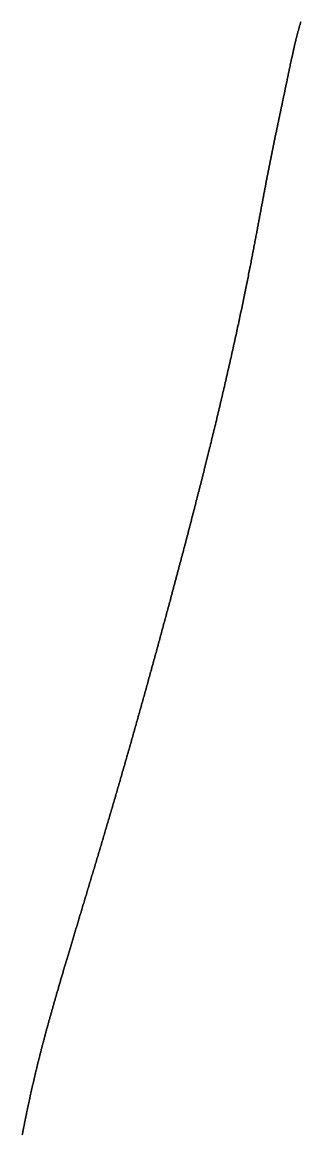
# Model space of a CAD drawing. Header units: inches. Extents: x 130170 to 284068, y 377793 to 804530.
# Drawn here: x 259817.6 to 259830.7, y 743139.5 to 743192.1 of the extents above; entities that cross this region are included whole.
import ezdxf

# ---------------------------------------------------------------- set-up
doc = ezdxf.new("R2010")
doc.units = ezdxf.units.IN
doc.header["$MEASUREMENT"] = 0
doc.layers.add('muni_il', color=7, linetype='Continuous')

msp = doc.modelspace()

# ---------------------------------------------------------------- linework, layer by layer
at = {"layer": 'muni_il'}
for points in [[(259817.567, 743139.534), (259817.574, 743139.57), (259817.581, 743139.607), (259817.588, 743139.643), (259817.595, 743139.68), (259817.602, 743139.716), (259817.61, 743139.753), (259817.617, 743139.789), (259817.624, 743139.825), (259817.631, 743139.862), (259817.638, 743139.898), (259817.645, 743139.934), (259817.653, 743139.97), (259817.66, 743140.006), (259817.667, 743140.042), (259817.674, 743140.078), (259817.681, 743140.114), (259817.689, 743140.15), (259817.696, 743140.186), (259817.703, 743140.222), (259817.71, 743140.258), (259817.718, 743140.294), (259817.725, 743140.329), (259817.732, 743140.365), (259817.74, 743140.401), (259817.747, 743140.436), (259817.754, 743140.472), (259817.762, 743140.508), (259817.769, 743140.543), (259817.776, 743140.579), (259817.784, 743140.614), (259817.791, 743140.649), (259817.798, 743140.685), (259817.806, 743140.72), (259817.813, 743140.756), (259817.821, 743140.791), (259817.828, 743140.826), (259817.836, 743140.862), (259817.843, 743140.897), (259817.851, 743140.932), (259817.858, 743140.967), (259817.866, 743141.003), (259817.873, 743141.038), (259817.881, 743141.073), (259817.888, 743141.108), (259817.896, 743141.143), (259817.903, 743141.179), (259817.911, 743141.214), (259817.919, 743141.249), (259817.926, 743141.284), (259817.934, 743141.319), (259817.942, 743141.354), (259817.949, 743141.389), (259817.957, 743141.424), (259817.965, 743141.459), (259817.973, 743141.494), (259817.98, 743141.53), (259817.988, 743141.565), (259817.996, 743141.6), (259818.004, 743141.635), (259818.012, 743141.67), (259818.02, 743141.705), (259818.028, 743141.74), (259818.036, 743141.775), (259818.044, 743141.81), (259818.052, 743141.845), (259818.06, 743141.88), (259818.068, 743141.915), (259818.076, 743141.951), (259818.084, 743141.986), (259818.092, 743142.021), (259818.1, 743142.056), (259818.108, 743142.091), (259818.116, 743142.126), (259818.124, 743142.162), (259818.133, 743142.197), (259818.141, 743142.232), (259818.149, 743142.267), (259818.158, 743142.303), (259818.166, 743142.338), (259818.174, 743142.373), (259818.183, 743142.409), (259818.191, 743142.444), (259818.2, 743142.48), (259818.208, 743142.515), (259818.217, 743142.55), (259818.225, 743142.586), (259818.234, 743142.622), (259818.242, 743142.657), (259818.251, 743142.693), (259818.26, 743142.729), (259818.268, 743142.764), (259818.277, 743142.8), (259818.286, 743142.836), (259818.295, 743142.872), (259818.304, 743142.908), (259818.312, 743142.944), (259818.321, 743142.98), (259818.33, 743143.016), (259818.339, 743143.052), (259818.348, 743143.088), (259818.357, 743143.124), (259818.366, 743143.161), (259818.376, 743143.197), (259818.385, 743143.233), (259818.394, 743143.27), (259818.403, 743143.306), (259818.413, 743143.343), (259818.422, 743143.38), (259818.431, 743143.416), (259818.441, 743143.453), (259818.45, 743143.49), (259818.46, 743143.527), (259818.469, 743143.564), (259818.479, 743143.601), (259818.488, 743143.638), (259818.498, 743143.675), (259818.508, 743143.713), (259818.517, 743143.75), (259818.527, 743143.788), (259818.537, 743143.825), (259818.547, 743143.863), (259818.557, 743143.901), (259818.567, 743143.939), (259818.577, 743143.976), (259818.587, 743144.014), (259818.597, 743144.053), (259818.607, 743144.091), (259818.617, 743144.129), (259818.628, 743144.167), (259818.638, 743144.206), (259818.648, 743144.244), (259818.659, 743144.283), (259818.669, 743144.322), (259818.679, 743144.361), (259818.69, 743144.4), (259818.701, 743144.439), (259818.711, 743144.478), (259818.722, 743144.517), (259818.733, 743144.557), (259818.743, 743144.596), (259818.754, 743144.636), (259818.765, 743144.676), (259818.776, 743144.716), (259818.787, 743144.756), (259818.798, 743144.796), (259818.809, 743144.836), (259818.82, 743144.876), (259818.832, 743144.917), (259818.843, 743144.957), (259818.854, 743144.998), (259818.866, 743145.039), (259818.877, 743145.08), (259818.889, 743145.121), (259818.9, 743145.162), (259818.912, 743145.204), (259818.923, 743145.245), (259818.935, 743145.287), (259818.947, 743145.329), (259818.959, 743145.371), (259818.97, 743145.413), (259818.982, 743145.455), (259818.994, 743145.497), (259819.006, 743145.54), (259819.019, 743145.583), (259819.031, 743145.625), (259819.043, 743145.668), (259819.055, 743145.711), (259819.068, 743145.755), (259819.08, 743145.798), (259819.093, 743145.842), (259819.105, 743145.885), (259819.118, 743145.929), (259819.13, 743145.973), (259819.143, 743146.017), (259819.156, 743146.062), (259819.169, 743146.106), (259819.181, 743146.151), (259819.195, 743146.196), (259819.207, 743146.241), (259819.221, 743146.286), (259819.234, 743146.331), (259819.247, 743146.377), (259819.26, 743146.422), (259819.274, 743146.468), (259819.287, 743146.514), (259819.301, 743146.56), (259819.314, 743146.606), (259819.328, 743146.653), (259819.341, 743146.7), (259819.355, 743146.746), (259819.369, 743146.793), (259819.383, 743146.841), (259819.397, 743146.888), (259819.411, 743146.936), (259819.425, 743146.983), (259819.439, 743147.031), (259819.453, 743147.079), (259819.467, 743147.128), (259819.481, 743147.176), (259819.496, 743147.225), (259819.51, 743147.273), (259819.525, 743147.322), (259819.539, 743147.371), (259819.554, 743147.421), (259819.569, 743147.47), (259819.583, 743147.52), (259819.598, 743147.57), (259819.613, 743147.62), (259819.628, 743147.671), (259819.643, 743147.721), (259819.658, 743147.772), (259819.673, 743147.823), (259819.689, 743147.874), (259819.704, 743147.925), (259819.719, 743147.976), (259819.735, 743148.028), (259819.75, 743148.08), (259819.766, 743148.132), (259819.781, 743148.184), (259819.797, 743148.236), (259819.813, 743148.289), (259819.829, 743148.341), (259819.844, 743148.395), (259819.86, 743148.448), (259819.876, 743148.501), (259819.892, 743148.555), (259819.908, 743148.608), (259819.925, 743148.662), (259819.941, 743148.716), (259819.957, 743148.771), (259819.974, 743148.825), (259819.99, 743148.88), (259820.007, 743148.935), (259820.023, 743148.99), (259820.04, 743149.045), (259820.056, 743149.1), (259820.073, 743149.156), (259820.09, 743149.212), (259820.107, 743149.268), (259820.124, 743149.324), (259820.141, 743149.381), (259820.158, 743149.437), (259820.175, 743149.494), (259820.192, 743149.551), (259820.209, 743149.608), (259820.226, 743149.666), (259820.244, 743149.723), (259820.261, 743149.781), (259820.279, 743149.839), (259820.296, 743149.897), (259820.314, 743149.955), (259820.331, 743150.014), (259820.349, 743150.072), (259820.367, 743150.131), (259820.385, 743150.19), (259820.402, 743150.249), (259820.42, 743150.309), (259820.438, 743150.368), (259820.456, 743150.428), (259820.474, 743150.488), (259820.493, 743150.548), (259820.511, 743150.608), (259820.529, 743150.669), (259820.547, 743150.729), (259820.566, 743150.79), (259820.584, 743150.851), (259820.602, 743150.912), (259820.621, 743150.974), (259820.639, 743151.035), (259820.658, 743151.097), (259820.676, 743151.159), (259820.695, 743151.221), (259820.714, 743151.283), (259820.732, 743151.345), (259820.751, 743151.408), (259820.77, 743151.47), (259820.789, 743151.533), (259820.808, 743151.596), (259820.827, 743151.659), (259820.846, 743151.722), (259820.865, 743151.786), (259820.884, 743151.849), (259820.903, 743151.913), (259820.922, 743151.977), (259820.941, 743152.041), (259820.961, 743152.105), (259820.98, 743152.169), (259820.999, 743152.234), (259821.019, 743152.298), (259821.038, 743152.363), (259821.057, 743152.428), (259821.077, 743152.493), (259821.096, 743152.558), (259821.116, 743152.623), (259821.135, 743152.689), (259821.155, 743152.754), (259821.174, 743152.82), (259821.194, 743152.886), (259821.214, 743152.951), (259821.233, 743153.017), (259821.253, 743153.084), (259821.273, 743153.15), (259821.292, 743153.216), (259821.312, 743153.283), (259821.332, 743153.349), (259821.352, 743153.416), (259821.372, 743153.483), (259821.392, 743153.549), (259821.412, 743153.616), (259821.431, 743153.684), (259821.451, 743153.751), (259821.471, 743153.818), (259821.491, 743153.885), (259821.511, 743153.953), (259821.531, 743154.02), (259821.551, 743154.088), (259821.571, 743154.156), (259821.591, 743154.224), (259821.611, 743154.292), (259821.631, 743154.36), (259821.651, 743154.428), (259821.671, 743154.496), (259821.692, 743154.564), (259821.712, 743154.632), (259821.732, 743154.701), (259821.752, 743154.769), (259821.772, 743154.838), (259821.792, 743154.906), (259821.812, 743154.975), (259821.833, 743155.044), (259821.853, 743155.112), (259821.873, 743155.181), (259821.893, 743155.25), (259821.913, 743155.319), (259821.933, 743155.388), (259821.954, 743155.457), (259821.974, 743155.526), (259821.994, 743155.595), (259822.014, 743155.664), (259822.034, 743155.733), (259822.054, 743155.803), (259822.075, 743155.872), (259822.095, 743155.941), (259822.115, 743156.011), (259822.135, 743156.08), (259822.155, 743156.15), (259822.175, 743156.219), (259822.195, 743156.288), (259822.216, 743156.358), (259822.236, 743156.428), (259822.256, 743156.497), (259822.276, 743156.567), (259822.296, 743156.636), (259822.316, 743156.706), (259822.336, 743156.776), (259822.356, 743156.845), (259822.376, 743156.915), (259822.397, 743156.985), (259822.417, 743157.055), (259822.437, 743157.124), (259822.457, 743157.194), (259822.477, 743157.264), (259822.497, 743157.334), (259822.517, 743157.403), (259822.537, 743157.473), (259822.557, 743157.543), (259822.577, 743157.613), (259822.597, 743157.683), (259822.617, 743157.753), (259822.636, 743157.822), (259822.656, 743157.892), (259822.676, 743157.962), (259822.696, 743158.032), (259822.716, 743158.102), (259822.736, 743158.172), (259822.756, 743158.242), (259822.776, 743158.312), (259822.796, 743158.382), (259822.815, 743158.451), (259822.835, 743158.521), (259822.855, 743158.591), (259822.875, 743158.661), (259822.895, 743158.731), (259822.914, 743158.801), (259822.934, 743158.871), (259822.954, 743158.941), (259822.974, 743159.011), (259822.993, 743159.081), (259823.013, 743159.151), (259823.032, 743159.221), (259823.052, 743159.291), (259823.072, 743159.361), (259823.092, 743159.431), (259823.111, 743159.501), (259823.131, 743159.57), (259823.15, 743159.64), (259823.17, 743159.711), (259823.19, 743159.781), (259823.209, 743159.851), (259823.229, 743159.921), (259823.248, 743159.991), (259823.268, 743160.061), (259823.287, 743160.131), (259823.307, 743160.201), (259823.327, 743160.271), (259823.346, 743160.341), (259823.366, 743160.412), (259823.385, 743160.482), (259823.405, 743160.552), (259823.424, 743160.623), (259823.444, 743160.693), (259823.463, 743160.763), (259823.483, 743160.834), (259823.502, 743160.904), (259823.522, 743160.975), (259823.541, 743161.045), (259823.561, 743161.116), (259823.58, 743161.186), (259823.6, 743161.257), (259823.62, 743161.328), (259823.639, 743161.398), (259823.658, 743161.469), (259823.678, 743161.54), (259823.698, 743161.611), (259823.717, 743161.682), (259823.737, 743161.753), (259823.756, 743161.824), (259823.776, 743161.896), (259823.795, 743161.967), (259823.815, 743162.038), (259823.835, 743162.11), (259823.854, 743162.181), (259823.874, 743162.253), (259823.894, 743162.325), (259823.913, 743162.396), (259823.933, 743162.468), (259823.952, 743162.54), (259823.972, 743162.612), (259823.992, 743162.685), (259824.012, 743162.757), (259824.031, 743162.829), (259824.051, 743162.902), (259824.071, 743162.974), (259824.091, 743163.047), (259824.111, 743163.12), (259824.131, 743163.193), (259824.15, 743163.266), (259824.17, 743163.339), (259824.19, 743163.413), (259824.21, 743163.486), (259824.23, 743163.56), (259824.25, 743163.634), (259824.27, 743163.708), (259824.29, 743163.782), (259824.31, 743163.856), (259824.331, 743163.931), (259824.351, 743164.005), (259824.371, 743164.08), (259824.391, 743164.155), (259824.412, 743164.23), (259824.432, 743164.305), (259824.452, 743164.381), (259824.473, 743164.456), (259824.493, 743164.532), (259824.514, 743164.608), (259824.534, 743164.684), (259824.555, 743164.761), (259824.575, 743164.837), (259824.596, 743164.914), (259824.616, 743164.991), (259824.637, 743165.068), (259824.658, 743165.146), (259824.679, 743165.223), (259824.7, 743165.301), (259824.721, 743165.379), (259824.742, 743165.457), (259824.762, 743165.535), (259824.784, 743165.614), (259824.805, 743165.693), (259824.826, 743165.772), (259824.847, 743165.851), (259824.868, 743165.931), (259824.889, 743166.011), (259824.911, 743166.091), (259824.932, 743166.171), (259824.953, 743166.251), (259824.975, 743166.332), (259824.996, 743166.413), (259825.018, 743166.494), (259825.039, 743166.576), (259825.061, 743166.657), (259825.083, 743166.739), (259825.104, 743166.821), (259825.126, 743166.904), (259825.148, 743166.986), (259825.17, 743167.069), (259825.192, 743167.152), (259825.214, 743167.236), (259825.236, 743167.319), (259825.258, 743167.403), (259825.28, 743167.487), (259825.302, 743167.571), (259825.324, 743167.656), (259825.347, 743167.741), (259825.369, 743167.826), (259825.391, 743167.911), (259825.413, 743167.997), (259825.436, 743168.083), (259825.458, 743168.169), (259825.481, 743168.255), (259825.503, 743168.342), (259825.526, 743168.429), (259825.548, 743168.516), (259825.571, 743168.603), (259825.594, 743168.69), (259825.617, 743168.778), (259825.639, 743168.866), (259825.662, 743168.954), (259825.685, 743169.043), (259825.708, 743169.132), (259825.731, 743169.22), (259825.754, 743169.31), (259825.777, 743169.399), (259825.8, 743169.488), (259825.823, 743169.578), (259825.846, 743169.668), (259825.869, 743169.758), (259825.892, 743169.849), (259825.915, 743169.939), (259825.938, 743170.03), (259825.961, 743170.121), (259825.984, 743170.212), (259826.008, 743170.304), (259826.031, 743170.395), (259826.054, 743170.487), (259826.077, 743170.579), (259826.101, 743170.671), (259826.124, 743170.763), (259826.147, 743170.856), (259826.17, 743170.948), (259826.193, 743171.041), (259826.217, 743171.134), (259826.24, 743171.227), (259826.263, 743171.32), (259826.287, 743171.413), (259826.31, 743171.506), (259826.333, 743171.6), (259826.356, 743171.693), (259826.379, 743171.787), (259826.403, 743171.881), (259826.426, 743171.975), (259826.449, 743172.069), (259826.472, 743172.163), (259826.495, 743172.257), (259826.518, 743172.351), (259826.541, 743172.445), (259826.565, 743172.539), (259826.588, 743172.634), (259826.611, 743172.728), (259826.633, 743172.823), (259826.656, 743172.917), (259826.679, 743173.012), (259826.702, 743173.106), (259826.725, 743173.2), (259826.748, 743173.295), (259826.77, 743173.389), (259826.793, 743173.484), (259826.816, 743173.578), (259826.838, 743173.673), (259826.861, 743173.767), (259826.883, 743173.861), (259826.906, 743173.956), (259826.928, 743174.05), (259826.95, 743174.144), (259826.973, 743174.238), (259826.995, 743174.332), (259827.017, 743174.426), (259827.039, 743174.519), (259827.061, 743174.613), (259827.083, 743174.707), (259827.104, 743174.8), (259827.126, 743174.893), (259827.148, 743174.986), (259827.169, 743175.079), (259827.191, 743175.172), (259827.212, 743175.265), (259827.233, 743175.357), (259827.255, 743175.45), (259827.276, 743175.542), (259827.297, 743175.634), (259827.318, 743175.725), (259827.338, 743175.817), (259827.359, 743175.908), (259827.38, 743175.999), (259827.4, 743176.09), (259827.421, 743176.181), (259827.441, 743176.271), (259827.461, 743176.361), (259827.481, 743176.451), (259827.501, 743176.541), (259827.521, 743176.63), (259827.541, 743176.719), (259827.561, 743176.808), (259827.58, 743176.896), (259827.6, 743176.984), (259827.619, 743177.072), (259827.638, 743177.16), (259827.657, 743177.247), (259827.676, 743177.334), (259827.695, 743177.42), (259827.714, 743177.507), (259827.733, 743177.592), (259827.751, 743177.678), (259827.769, 743177.763), (259827.788, 743177.848), (259827.806, 743177.932), (259827.824, 743178.016), (259827.842, 743178.1), (259827.859, 743178.184), (259827.877, 743178.266), (259827.894, 743178.349), (259827.912, 743178.431), (259827.929, 743178.513), (259827.946, 743178.594), (259827.963, 743178.675), (259827.98, 743178.756), (259827.997, 743178.836), (259828.013, 743178.916), (259828.03, 743178.995), (259828.046, 743179.074), (259828.062, 743179.152), (259828.078, 743179.23), (259828.094, 743179.308), (259828.11, 743179.385), (259828.125, 743179.462), (259828.141, 743179.538), (259828.156, 743179.614), (259828.172, 743179.689), (259828.187, 743179.764), (259828.202, 743179.839), (259828.217, 743179.913), (259828.231, 743179.986), (259828.246, 743180.059), (259828.261, 743180.132), (259828.275, 743180.205), (259828.289, 743180.276), (259828.303, 743180.348), (259828.317, 743180.419), (259828.331, 743180.489), (259828.345, 743180.559), (259828.359, 743180.629), (259828.372, 743180.698), (259828.386, 743180.767), (259828.399, 743180.835), (259828.412, 743180.903), (259828.425, 743180.97), (259828.438, 743181.037), (259828.451, 743181.104), (259828.464, 743181.17), (259828.477, 743181.235), (259828.489, 743181.3), (259828.502, 743181.365), (259828.514, 743181.43), (259828.526, 743181.493), (259828.538, 743181.557), (259828.55, 743181.62), (259828.562, 743181.683), (259828.574, 743181.745), (259828.586, 743181.807), (259828.597, 743181.868), (259828.609, 743181.929), (259828.62, 743181.99), (259828.632, 743182.05), (259828.643, 743182.11), (259828.654, 743182.17), (259828.665, 743182.229), (259828.676, 743182.288), (259828.687, 743182.346), (259828.698, 743182.404), (259828.709, 743182.462), (259828.72, 743182.519), (259828.731, 743182.576), (259828.741, 743182.633), (259828.752, 743182.689), (259828.762, 743182.745), (259828.772, 743182.801), (259828.783, 743182.856), (259828.793, 743182.911), (259828.803, 743182.966), (259828.813, 743183.02), (259828.823, 743183.075), (259828.834, 743183.128), (259828.844, 743183.182), (259828.854, 743183.235), (259828.863, 743183.288), (259828.873, 743183.341), (259828.883, 743183.394), (259828.893, 743183.446), (259828.903, 743183.498), (259828.912, 743183.55), (259828.922, 743183.601), (259828.932, 743183.653), (259828.941, 743183.704), (259828.951, 743183.755), (259828.96, 743183.805), (259828.97, 743183.856), (259828.979, 743183.906), (259828.989, 743183.956), (259828.998, 743184.006), (259829.008, 743184.056), (259829.017, 743184.106), (259829.026, 743184.155), (259829.036, 743184.205), (259829.045, 743184.254), (259829.054, 743184.303), (259829.064, 743184.352), (259829.073, 743184.401), (259829.082, 743184.449), (259829.092, 743184.498), (259829.101, 743184.546), (259829.11, 743184.595), (259829.12, 743184.643), (259829.129, 743184.691), (259829.138, 743184.739), (259829.147, 743184.787), (259829.157, 743184.835), (259829.166, 743184.883), (259829.175, 743184.931), (259829.185, 743184.978), (259829.194, 743185.026), (259829.203, 743185.073), (259829.212, 743185.121), (259829.222, 743185.168), (259829.231, 743185.216), (259829.24, 743185.263), (259829.25, 743185.31), (259829.259, 743185.358), (259829.269, 743185.405), (259829.278, 743185.452), (259829.287, 743185.5), (259829.297, 743185.547), (259829.306, 743185.594), (259829.316, 743185.641), (259829.325, 743185.688), (259829.335, 743185.735), (259829.344, 743185.782), (259829.354, 743185.829), (259829.363, 743185.876), (259829.372, 743185.924), (259829.382, 743185.971), (259829.392, 743186.018), (259829.401, 743186.065), (259829.411, 743186.112), (259829.42, 743186.158), (259829.43, 743186.205), (259829.44, 743186.252), (259829.449, 743186.299), (259829.459, 743186.346), (259829.468, 743186.393), (259829.478, 743186.44), (259829.488, 743186.487), (259829.497, 743186.533), (259829.507, 743186.58), (259829.517, 743186.627), (259829.526, 743186.673), (259829.536, 743186.72), (259829.546, 743186.766), (259829.555, 743186.813), (259829.565, 743186.859), (259829.575, 743186.906), (259829.584, 743186.952), (259829.594, 743186.998), (259829.603, 743187.044), (259829.613, 743187.09), (259829.623, 743187.136), (259829.632, 743187.182), (259829.642, 743187.228), (259829.651, 743187.273), (259829.661, 743187.319), (259829.67, 743187.364), (259829.68, 743187.409), (259829.689, 743187.455), (259829.699, 743187.499), (259829.708, 743187.544), (259829.718, 743187.589), (259829.727, 743187.633), (259829.736, 743187.678), (259829.746, 743187.722), (259829.755, 743187.766), (259829.764, 743187.81), (259829.773, 743187.853), (259829.782, 743187.897), (259829.791, 743187.94), (259829.8, 743187.983), (259829.809, 743188.025), (259829.818, 743188.068), (259829.827, 743188.11), (259829.836, 743188.152), (259829.845, 743188.194), (259829.854, 743188.235), (259829.862, 743188.277), (259829.871, 743188.318), (259829.879, 743188.358), (259829.888, 743188.399), (259829.897, 743188.439), (259829.905, 743188.479), (259829.913, 743188.518), (259829.922, 743188.558), (259829.93, 743188.597), (259829.938, 743188.635), (259829.946, 743188.674), (259829.954, 743188.712), (259829.962, 743188.75), (259829.97, 743188.787), (259829.978, 743188.825), (259829.985, 743188.862), (259829.993, 743188.898), (259830.001, 743188.935), (259830.008, 743188.971), (259830.016, 743189.007), (259830.023, 743189.043), (259830.031, 743189.078), (259830.038, 743189.113), (259830.045, 743189.148), (259830.052, 743189.183), (259830.06, 743189.217), (259830.067, 743189.251), (259830.074, 743189.285), (259830.081, 743189.319), (259830.088, 743189.353), (259830.095, 743189.386), (259830.102, 743189.42), (259830.109, 743189.453), (259830.116, 743189.486), (259830.122, 743189.519), (259830.129, 743189.552), (259830.136, 743189.585), (259830.143, 743189.618), (259830.15, 743189.65), (259830.156, 743189.683), (259830.163, 743189.715), (259830.17, 743189.748), (259830.177, 743189.78), (259830.183, 743189.813), (259830.19, 743189.845), (259830.197, 743189.878), (259830.204, 743189.91), (259830.21, 743189.943), (259830.217, 743189.975), (259830.224, 743190.008), (259830.231, 743190.04), (259830.237, 743190.073), (259830.244, 743190.105), (259830.251, 743190.137), (259830.258, 743190.17), (259830.265, 743190.202), (259830.271, 743190.234), (259830.278, 743190.265), (259830.284, 743190.297), (259830.291, 743190.328), (259830.297, 743190.358), (259830.304, 743190.388), (259830.31, 743190.418), (259830.441, 743191.006), (259830.446, 743191.027), (259830.449, 743191.04), (259830.453, 743191.056), (259830.458, 743191.074), (259830.462, 743191.093), (259830.468, 743191.114), (259830.473, 743191.136), (259830.479, 743191.159), (259830.485, 743191.183), (259830.492, 743191.209), (259830.499, 743191.235), (259830.506, 743191.262), (259830.513, 743191.289), (259830.52, 743191.317), (259830.528, 743191.346), (259830.535, 743191.375), (259830.543, 743191.405), (259830.551, 743191.435), (259830.559, 743191.465), (259830.567, 743191.496), (259830.575, 743191.526), (259830.583, 743191.557), (259830.591, 743191.588), (259830.599, 743191.62), (259830.608, 743191.651), (259830.616, 743191.682), (259830.625, 743191.714), (259830.633, 743191.746), (259830.642, 743191.778), (259830.651, 743191.81), (259830.659, 743191.841), (259830.668, 743191.874), (259830.677, 743191.906), (259830.685, 743191.938), (259830.694, 743191.97), (259830.703, 743192.002), (259830.712, 743192.034), (259830.721, 743192.067), (259830.73, 743192.099), (259830.739, 743192.132)], [(259830.739, 743192.132), (259830.73, 743192.099), (259830.721, 743192.067), (259830.712, 743192.034), (259830.703, 743192.002), (259830.694, 743191.97), (259830.685, 743191.938), (259830.677, 743191.906), (259830.668, 743191.874), (259830.659, 743191.841), (259830.651, 743191.81), (259830.642, 743191.778), (259830.633, 743191.746), (259830.625, 743191.714), (259830.616, 743191.682), (259830.608, 743191.651), (259830.599, 743191.62), (259830.591, 743191.588), (259830.583, 743191.557), (259830.575, 743191.526), (259830.567, 743191.496), (259830.559, 743191.465), (259830.551, 743191.435), (259830.543, 743191.405), (259830.535, 743191.375), (259830.528, 743191.346), (259830.52, 743191.317), (259830.513, 743191.289), (259830.506, 743191.262), (259830.499, 743191.235), (259830.492, 743191.209), (259830.485, 743191.183), (259830.479, 743191.159), (259830.473, 743191.136), (259830.468, 743191.114), (259830.462, 743191.093), (259830.458, 743191.074), (259830.453, 743191.056), (259830.449, 743191.04), (259830.446, 743191.027), (259830.441, 743191.006), (259830.31, 743190.418), (259830.304, 743190.388), (259830.297, 743190.358), (259830.291, 743190.328), (259830.284, 743190.297), (259830.278, 743190.265), (259830.271, 743190.234), (259830.265, 743190.202), (259830.258, 743190.17), (259830.251, 743190.137), (259830.244, 743190.105), (259830.237, 743190.073), (259830.231, 743190.04), (259830.224, 743190.008), (259830.217, 743189.975), (259830.21, 743189.943), (259830.204, 743189.91), (259830.197, 743189.878), (259830.19, 743189.845), (259830.183, 743189.813), (259830.177, 743189.78), (259830.17, 743189.748), (259830.163, 743189.715), (259830.156, 743189.683), (259830.15, 743189.65), (259830.143, 743189.618), (259830.136, 743189.585), (259830.129, 743189.552), (259830.122, 743189.519), (259830.116, 743189.486), (259830.109, 743189.453), (259830.102, 743189.42), (259830.095, 743189.386), (259830.088, 743189.353), (259830.081, 743189.319), (259830.074, 743189.285), (259830.067, 743189.251), (259830.06, 743189.217), (259830.052, 743189.183), (259830.045, 743189.148), (259830.038, 743189.113), (259830.031, 743189.078), (259830.023, 743189.043), (259830.016, 743189.007), (259830.008, 743188.971), (259830.001, 743188.935), (259829.993, 743188.898), (259829.985, 743188.862), (259829.978, 743188.825), (259829.97, 743188.787), (259829.962, 743188.75), (259829.954, 743188.712), (259829.946, 743188.674), (259829.938, 743188.635), (259829.93, 743188.597), (259829.922, 743188.558), (259829.913, 743188.518), (259829.905, 743188.479), (259829.897, 743188.439), (259829.888, 743188.399), (259829.879, 743188.358), (259829.871, 743188.318), (259829.862, 743188.277), (259829.854, 743188.235), (259829.845, 743188.194), (259829.836, 743188.152), (259829.827, 743188.11), (259829.818, 743188.068), (259829.809, 743188.025), (259829.8, 743187.983), (259829.791, 743187.94), (259829.782, 743187.897), (259829.773, 743187.853), (259829.764, 743187.81), (259829.755, 743187.766), (259829.746, 743187.722), (259829.736, 743187.678), (259829.727, 743187.633), (259829.718, 743187.589), (259829.708, 743187.544), (259829.699, 743187.499), (259829.689, 743187.455), (259829.68, 743187.409), (259829.67, 743187.364), (259829.661, 743187.319), (259829.651, 743187.273), (259829.642, 743187.228), (259829.632, 743187.182), (259829.623, 743187.136), (259829.613, 743187.09), (259829.603, 743187.044), (259829.594, 743186.998), (259829.584, 743186.952), (259829.575, 743186.906), (259829.565, 743186.859), (259829.555, 743186.813), (259829.546, 743186.766), (259829.536, 743186.72), (259829.526, 743186.673), (259829.517, 743186.627), (259829.507, 743186.58), (259829.497, 743186.533), (259829.488, 743186.487), (259829.478, 743186.44), (259829.468, 743186.393), (259829.459, 743186.346), (259829.449, 743186.299), (259829.44, 743186.252), (259829.43, 743186.205), (259829.42, 743186.158), (259829.411, 743186.112), (259829.401, 743186.065), (259829.392, 743186.018), (259829.382, 743185.971), (259829.372, 743185.924), (259829.363, 743185.876), (259829.354, 743185.829), (259829.344, 743185.782), (259829.335, 743185.735), (259829.325, 743185.688), (259829.316, 743185.641), (259829.306, 743185.594), (259829.297, 743185.547), (259829.287, 743185.5), (259829.278, 743185.452), (259829.269, 743185.405), (259829.259, 743185.358), (259829.25, 743185.31), (259829.24, 743185.263), (259829.231, 743185.216), (259829.222, 743185.168), (259829.212, 743185.121), (259829.203, 743185.073), (259829.194, 743185.026), (259829.185, 743184.978), (259829.175, 743184.931), (259829.166, 743184.883), (259829.157, 743184.835), (259829.147, 743184.787), (259829.138, 743184.739), (259829.129, 743184.691), (259829.12, 743184.643), (259829.11, 743184.595), (259829.101, 743184.546), (259829.092, 743184.498), (259829.082, 743184.449), (259829.073, 743184.401), (259829.064, 743184.352), (259829.054, 743184.303), (259829.045, 743184.254), (259829.036, 743184.205), (259829.026, 743184.155), (259829.017, 743184.106), (259829.008, 743184.056), (259828.998, 743184.006), (259828.989, 743183.956), (259828.979, 743183.906), (259828.97, 743183.856), (259828.96, 743183.805), (259828.951, 743183.755), (259828.941, 743183.704), (259828.932, 743183.653), (259828.922, 743183.601), (259828.912, 743183.55), (259828.903, 743183.498), (259828.893, 743183.446), (259828.883, 743183.394), (259828.873, 743183.341), (259828.863, 743183.288), (259828.854, 743183.235), (259828.844, 743183.182), (259828.834, 743183.128), (259828.823, 743183.075), (259828.813, 743183.02), (259828.803, 743182.966), (259828.793, 743182.911), (259828.783, 743182.856), (259828.772, 743182.801), (259828.762, 743182.745), (259828.752, 743182.689), (259828.741, 743182.633), (259828.731, 743182.576), (259828.72, 743182.519), (259828.709, 743182.462), (259828.698, 743182.404), (259828.687, 743182.346), (259828.676, 743182.288), (259828.665, 743182.229), (259828.654, 743182.17), (259828.643, 743182.11), (259828.632, 743182.05), (259828.62, 743181.99), (259828.609, 743181.929), (259828.597, 743181.868), (259828.586, 743181.807), (259828.574, 743181.745), (259828.562, 743181.683), (259828.55, 743181.62), (259828.538, 743181.557), (259828.526, 743181.493), (259828.514, 743181.43), (259828.502, 743181.365), (259828.489, 743181.3), (259828.477, 743181.235), (259828.464, 743181.17), (259828.451, 743181.104), (259828.438, 743181.037), (259828.425, 743180.97), (259828.412, 743180.903), (259828.399, 743180.835), (259828.386, 743180.767), (259828.372, 743180.698), (259828.359, 743180.629), (259828.345, 743180.559), (259828.331, 743180.489), (259828.317, 743180.419), (259828.303, 743180.348), (259828.289, 743180.276), (259828.275, 743180.205), (259828.261, 743180.132), (259828.246, 743180.059), (259828.231, 743179.986), (259828.217, 743179.913), (259828.202, 743179.839), (259828.187, 743179.764), (259828.172, 743179.689), (259828.156, 743179.614), (259828.141, 743179.538), (259828.125, 743179.462), (259828.11, 743179.385), (259828.094, 743179.308), (259828.078, 743179.23), (259828.062, 743179.152), (259828.046, 743179.074), (259828.03, 743178.995), (259828.013, 743178.916), (259827.997, 743178.836), (259827.98, 743178.756), (259827.963, 743178.675), (259827.946, 743178.594), (259827.929, 743178.513), (259827.912, 743178.431), (259827.894, 743178.349), (259827.877, 743178.266), (259827.859, 743178.184), (259827.842, 743178.1), (259827.824, 743178.016), (259827.806, 743177.932), (259827.788, 743177.848), (259827.769, 743177.763), (259827.751, 743177.678), (259827.733, 743177.592), (259827.714, 743177.507), (259827.695, 743177.42), (259827.676, 743177.334), (259827.657, 743177.247), (259827.638, 743177.16), (259827.619, 743177.072), (259827.6, 743176.984), (259827.58, 743176.896), (259827.561, 743176.808), (259827.541, 743176.719), (259827.521, 743176.63), (259827.501, 743176.541), (259827.481, 743176.451), (259827.461, 743176.361), (259827.441, 743176.271), (259827.421, 743176.181), (259827.4, 743176.09), (259827.38, 743175.999), (259827.359, 743175.908), (259827.338, 743175.817), (259827.318, 743175.725), (259827.297, 743175.634), (259827.276, 743175.542), (259827.255, 743175.45), (259827.233, 743175.357), (259827.212, 743175.265), (259827.191, 743175.172), (259827.169, 743175.079), (259827.148, 743174.986), (259827.126, 743174.893), (259827.104, 743174.8), (259827.083, 743174.707), (259827.061, 743174.613), (259827.039, 743174.519), (259827.017, 743174.426), (259826.995, 743174.332), (259826.973, 743174.238), (259826.95, 743174.144), (259826.928, 743174.05), (259826.906, 743173.956), (259826.883, 743173.861), (259826.861, 743173.767), (259826.838, 743173.673), (259826.816, 743173.578), (259826.793, 743173.484), (259826.77, 743173.389), (259826.748, 743173.295), (259826.725, 743173.2), (259826.702, 743173.106), (259826.679, 743173.012), (259826.656, 743172.917), (259826.633, 743172.823), (259826.611, 743172.728), (259826.588, 743172.634), (259826.565, 743172.539), (259826.541, 743172.445), (259826.518, 743172.351), (259826.495, 743172.257), (259826.472, 743172.163), (259826.449, 743172.069), (259826.426, 743171.975), (259826.403, 743171.881), (259826.379, 743171.787), (259826.356, 743171.693), (259826.333, 743171.6), (259826.31, 743171.506), (259826.287, 743171.413), (259826.263, 743171.32), (259826.24, 743171.227), (259826.217, 743171.134), (259826.193, 743171.041), (259826.17, 743170.948), (259826.147, 743170.856), (259826.124, 743170.763), (259826.101, 743170.671), (259826.077, 743170.579), (259826.054, 743170.487), (259826.031, 743170.395), (259826.008, 743170.304), (259825.984, 743170.212), (259825.961, 743170.121), (259825.938, 743170.03), (259825.915, 743169.939), (259825.892, 743169.849), (259825.869, 743169.758), (259825.846, 743169.668), (259825.823, 743169.578), (259825.8, 743169.488), (259825.777, 743169.399), (259825.754, 743169.31), (259825.731, 743169.22), (259825.708, 743169.132), (259825.685, 743169.043), (259825.662, 743168.954), (259825.639, 743168.866), (259825.617, 743168.778), (259825.594, 743168.69), (259825.571, 743168.603), (259825.548, 743168.516), (259825.526, 743168.429), (259825.503, 743168.342), (259825.481, 743168.255), (259825.458, 743168.169), (259825.436, 743168.083), (259825.413, 743167.997), (259825.391, 743167.911), (259825.369, 743167.826), (259825.347, 743167.741), (259825.324, 743167.656), (259825.302, 743167.571), (259825.28, 743167.487), (259825.258, 743167.403), (259825.236, 743167.319), (259825.214, 743167.236), (259825.192, 743167.152), (259825.17, 743167.069), (259825.148, 743166.986), (259825.126, 743166.904), (259825.104, 743166.821), (259825.083, 743166.739), (259825.061, 743166.657), (259825.039, 743166.576), (259825.018, 743166.494), (259824.996, 743166.413), (259824.975, 743166.332), (259824.953, 743166.251), (259824.932, 743166.171), (259824.911, 743166.091), (259824.889, 743166.011), (259824.868, 743165.931), (259824.847, 743165.851), (259824.826, 743165.772), (259824.805, 743165.693), (259824.784, 743165.614), (259824.762, 743165.535), (259824.742, 743165.457), (259824.721, 743165.379), (259824.7, 743165.301), (259824.679, 743165.223), (259824.658, 743165.146), (259824.637, 743165.068), (259824.616, 743164.991), (259824.596, 743164.914), (259824.575, 743164.837), (259824.555, 743164.761), (259824.534, 743164.684), (259824.514, 743164.608), (259824.493, 743164.532), (259824.473, 743164.456), (259824.452, 743164.381), (259824.432, 743164.305), (259824.412, 743164.23), (259824.391, 743164.155), (259824.371, 743164.08), (259824.351, 743164.005), (259824.331, 743163.931), (259824.31, 743163.856), (259824.29, 743163.782), (259824.27, 743163.708), (259824.25, 743163.634), (259824.23, 743163.56), (259824.21, 743163.486), (259824.19, 743163.413), (259824.17, 743163.339), (259824.15, 743163.266), (259824.131, 743163.193), (259824.111, 743163.12), (259824.091, 743163.047), (259824.071, 743162.974), (259824.051, 743162.902), (259824.031, 743162.829), (259824.012, 743162.757), (259823.992, 743162.685), (259823.972, 743162.612), (259823.952, 743162.54), (259823.933, 743162.468), (259823.913, 743162.396), (259823.894, 743162.325), (259823.874, 743162.253), (259823.854, 743162.181), (259823.835, 743162.11), (259823.815, 743162.038), (259823.795, 743161.967), (259823.776, 743161.896), (259823.756, 743161.824), (259823.737, 743161.753), (259823.717, 743161.682), (259823.698, 743161.611), (259823.678, 743161.54), (259823.658, 743161.469), (259823.639, 743161.398), (259823.62, 743161.328), (259823.6, 743161.257), (259823.58, 743161.186), (259823.561, 743161.116), (259823.541, 743161.045), (259823.522, 743160.975), (259823.502, 743160.904), (259823.483, 743160.834), (259823.463, 743160.763), (259823.444, 743160.693), (259823.424, 743160.623), (259823.405, 743160.552), (259823.385, 743160.482), (259823.366, 743160.412), (259823.346, 743160.341), (259823.327, 743160.271), (259823.307, 743160.201), (259823.287, 743160.131), (259823.268, 743160.061), (259823.248, 743159.991), (259823.229, 743159.921), (259823.209, 743159.851), (259823.19, 743159.781), (259823.17, 743159.711), (259823.15, 743159.64), (259823.131, 743159.57), (259823.111, 743159.501), (259823.092, 743159.431), (259823.072, 743159.361), (259823.052, 743159.291), (259823.032, 743159.221), (259823.013, 743159.151), (259822.993, 743159.081), (259822.974, 743159.011), (259822.954, 743158.941), (259822.934, 743158.871), (259822.914, 743158.801), (259822.895, 743158.731), (259822.875, 743158.661), (259822.855, 743158.591), (259822.835, 743158.521), (259822.815, 743158.451), (259822.796, 743158.382), (259822.776, 743158.312), (259822.756, 743158.242), (259822.736, 743158.172), (259822.716, 743158.102), (259822.696, 743158.032), (259822.676, 743157.962), (259822.656, 743157.892), (259822.636, 743157.822), (259822.617, 743157.753), (259822.597, 743157.683), (259822.577, 743157.613), (259822.557, 743157.543), (259822.537, 743157.473), (259822.517, 743157.403), (259822.497, 743157.334), (259822.477, 743157.264), (259822.457, 743157.194), (259822.437, 743157.124), (259822.417, 743157.055), (259822.397, 743156.985), (259822.376, 743156.915), (259822.356, 743156.845), (259822.336, 743156.776), (259822.316, 743156.706), (259822.296, 743156.636), (259822.276, 743156.567), (259822.256, 743156.497), (259822.236, 743156.428), (259822.216, 743156.358), (259822.195, 743156.288), (259822.175, 743156.219), (259822.155, 743156.15), (259822.135, 743156.08), (259822.115, 743156.011), (259822.095, 743155.941), (259822.075, 743155.872), (259822.054, 743155.803), (259822.034, 743155.733), (259822.014, 743155.664), (259821.994, 743155.595), (259821.974, 743155.526), (259821.954, 743155.457), (259821.933, 743155.388), (259821.913, 743155.319), (259821.893, 743155.25), (259821.873, 743155.181), (259821.853, 743155.112), (259821.833, 743155.044), (259821.812, 743154.975), (259821.792, 743154.906), (259821.772, 743154.838), (259821.752, 743154.769), (259821.732, 743154.701), (259821.712, 743154.632), (259821.692, 743154.564), (259821.671, 743154.496), (259821.651, 743154.428), (259821.631, 743154.36), (259821.611, 743154.292), (259821.591, 743154.224), (259821.571, 743154.156), (259821.551, 743154.088), (259821.531, 743154.02), (259821.511, 743153.953), (259821.491, 743153.885), (259821.471, 743153.818), (259821.451, 743153.751), (259821.431, 743153.684), (259821.412, 743153.616), (259821.392, 743153.549), (259821.372, 743153.483), (259821.352, 743153.416), (259821.332, 743153.349), (259821.312, 743153.283), (259821.292, 743153.216), (259821.273, 743153.15), (259821.253, 743153.084), (259821.233, 743153.017), (259821.214, 743152.951), (259821.194, 743152.886), (259821.174, 743152.82), (259821.155, 743152.754), (259821.135, 743152.689), (259821.116, 743152.623), (259821.096, 743152.558), (259821.077, 743152.493), (259821.057, 743152.428), (259821.038, 743152.363), (259821.019, 743152.298), (259820.999, 743152.234), (259820.98, 743152.169), (259820.961, 743152.105), (259820.941, 743152.041), (259820.922, 743151.977), (259820.903, 743151.913), (259820.884, 743151.849), (259820.865, 743151.786), (259820.846, 743151.722), (259820.827, 743151.659), (259820.808, 743151.596), (259820.789, 743151.533), (259820.77, 743151.47), (259820.751, 743151.408), (259820.732, 743151.345), (259820.714, 743151.283), (259820.695, 743151.221), (259820.676, 743151.159), (259820.658, 743151.097), (259820.639, 743151.035), (259820.621, 743150.974), (259820.602, 743150.912), (259820.584, 743150.851), (259820.566, 743150.79), (259820.547, 743150.729), (259820.529, 743150.669), (259820.511, 743150.608), (259820.493, 743150.548), (259820.474, 743150.488), (259820.456, 743150.428), (259820.438, 743150.368), (259820.42, 743150.309), (259820.402, 743150.249), (259820.385, 743150.19), (259820.367, 743150.131), (259820.349, 743150.072), (259820.331, 743150.014), (259820.314, 743149.955), (259820.296, 743149.897), (259820.279, 743149.839), (259820.261, 743149.781), (259820.244, 743149.723), (259820.226, 743149.666), (259820.209, 743149.608), (259820.192, 743149.551), (259820.175, 743149.494), (259820.158, 743149.437), (259820.141, 743149.381), (259820.124, 743149.324), (259820.107, 743149.268), (259820.09, 743149.212), (259820.073, 743149.156), (259820.056, 743149.1), (259820.04, 743149.045), (259820.023, 743148.99), (259820.007, 743148.935), (259819.99, 743148.88), (259819.974, 743148.825), (259819.957, 743148.771), (259819.941, 743148.716), (259819.925, 743148.662), (259819.908, 743148.608), (259819.892, 743148.555), (259819.876, 743148.501), (259819.86, 743148.448), (259819.844, 743148.395), (259819.829, 743148.341), (259819.813, 743148.289), (259819.797, 743148.236), (259819.781, 743148.184), (259819.766, 743148.132), (259819.75, 743148.08), (259819.735, 743148.028), (259819.719, 743147.976), (259819.704, 743147.925), (259819.689, 743147.874), (259819.673, 743147.823), (259819.658, 743147.772), (259819.643, 743147.721), (259819.628, 743147.671), (259819.613, 743147.62), (259819.598, 743147.57), (259819.583, 743147.52), (259819.569, 743147.47), (259819.554, 743147.421), (259819.539, 743147.371), (259819.525, 743147.322), (259819.51, 743147.273), (259819.496, 743147.225), (259819.481, 743147.176), (259819.467, 743147.128), (259819.453, 743147.079), (259819.439, 743147.031), (259819.425, 743146.983), (259819.411, 743146.936), (259819.397, 743146.888), (259819.383, 743146.841), (259819.369, 743146.793), (259819.355, 743146.746), (259819.341, 743146.7), (259819.328, 743146.653), (259819.314, 743146.606), (259819.301, 743146.56), (259819.287, 743146.514), (259819.274, 743146.468), (259819.26, 743146.422), (259819.247, 743146.377), (259819.234, 743146.331), (259819.221, 743146.286), (259819.207, 743146.241), (259819.195, 743146.196), (259819.181, 743146.151), (259819.169, 743146.106), (259819.156, 743146.062), (259819.143, 743146.017), (259819.13, 743145.973), (259819.118, 743145.929), (259819.105, 743145.885), (259819.093, 743145.842), (259819.08, 743145.798), (259819.068, 743145.755), (259819.055, 743145.711), (259819.043, 743145.668), (259819.031, 743145.625), (259819.019, 743145.583), (259819.006, 743145.54), (259818.994, 743145.497), (259818.982, 743145.455), (259818.97, 743145.413), (259818.959, 743145.371), (259818.947, 743145.329), (259818.935, 743145.287), (259818.923, 743145.245), (259818.912, 743145.204), (259818.9, 743145.162), (259818.889, 743145.121), (259818.877, 743145.08), (259818.866, 743145.039), (259818.854, 743144.998), (259818.843, 743144.957), (259818.832, 743144.917), (259818.82, 743144.876), (259818.809, 743144.836), (259818.798, 743144.796), (259818.787, 743144.756), (259818.776, 743144.716), (259818.765, 743144.676), (259818.754, 743144.636), (259818.743, 743144.596), (259818.733, 743144.557), (259818.722, 743144.517), (259818.711, 743144.478), (259818.701, 743144.439), (259818.69, 743144.4), (259818.679, 743144.361), (259818.669, 743144.322), (259818.659, 743144.283), (259818.648, 743144.244), (259818.638, 743144.206), (259818.628, 743144.167), (259818.617, 743144.129), (259818.607, 743144.091), (259818.597, 743144.053), (259818.587, 743144.014), (259818.577, 743143.976), (259818.567, 743143.939), (259818.557, 743143.901), (259818.547, 743143.863), (259818.537, 743143.825), (259818.527, 743143.788), (259818.517, 743143.75), (259818.508, 743143.713), (259818.498, 743143.675), (259818.488, 743143.638), (259818.479, 743143.601), (259818.469, 743143.564), (259818.46, 743143.527), (259818.45, 743143.49), (259818.441, 743143.453), (259818.431, 743143.416), (259818.422, 743143.38), (259818.413, 743143.343), (259818.403, 743143.306), (259818.394, 743143.27), (259818.385, 743143.233), (259818.376, 743143.197), (259818.366, 743143.161), (259818.357, 743143.124), (259818.348, 743143.088), (259818.339, 743143.052), (259818.33, 743143.016), (259818.321, 743142.98), (259818.312, 743142.944), (259818.304, 743142.908), (259818.295, 743142.872), (259818.286, 743142.836), (259818.277, 743142.8), (259818.268, 743142.764), (259818.26, 743142.729), (259818.251, 743142.693), (259818.242, 743142.657), (259818.234, 743142.622), (259818.225, 743142.586), (259818.217, 743142.55), (259818.208, 743142.515), (259818.2, 743142.48), (259818.191, 743142.444), (259818.183, 743142.409), (259818.174, 743142.373), (259818.166, 743142.338), (259818.158, 743142.303), (259818.149, 743142.267), (259818.141, 743142.232), (259818.133, 743142.197), (259818.124, 743142.162), (259818.116, 743142.126), (259818.108, 743142.091), (259818.1, 743142.056), (259818.092, 743142.021), (259818.084, 743141.986), (259818.076, 743141.951), (259818.068, 743141.915), (259818.06, 743141.88), (259818.052, 743141.845), (259818.044, 743141.81), (259818.036, 743141.775), (259818.028, 743141.74), (259818.02, 743141.705), (259818.012, 743141.67), (259818.004, 743141.635), (259817.996, 743141.6), (259817.988, 743141.565), (259817.98, 743141.53), (259817.973, 743141.494), (259817.965, 743141.459), (259817.957, 743141.424), (259817.949, 743141.389), (259817.942, 743141.354), (259817.934, 743141.319), (259817.926, 743141.284), (259817.919, 743141.249), (259817.911, 743141.214), (259817.903, 743141.179), (259817.896, 743141.143), (259817.888, 743141.108), (259817.881, 743141.073), (259817.873, 743141.038), (259817.866, 743141.003), (259817.858, 743140.967), (259817.851, 743140.932), (259817.843, 743140.897), (259817.836, 743140.862), (259817.828, 743140.826), (259817.821, 743140.791), (259817.813, 743140.756), (259817.806, 743140.72), (259817.798, 743140.685), (259817.791, 743140.649), (259817.784, 743140.614), (259817.776, 743140.579), (259817.769, 743140.543), (259817.762, 743140.508), (259817.754, 743140.472), (259817.747, 743140.436), (259817.74, 743140.401), (259817.732, 743140.365), (259817.725, 743140.329), (259817.718, 743140.294), (259817.71, 743140.258), (259817.703, 743140.222), (259817.696, 743140.186), (259817.689, 743140.15), (259817.681, 743140.114), (259817.674, 743140.078), (259817.667, 743140.042), (259817.66, 743140.006), (259817.653, 743139.97), (259817.645, 743139.934), (259817.638, 743139.898), (259817.631, 743139.862), (259817.624, 743139.825), (259817.617, 743139.789), (259817.61, 743139.753), (259817.602, 743139.716), (259817.595, 743139.68), (259817.588, 743139.643), (259817.581, 743139.607), (259817.574, 743139.57), (259817.567, 743139.534)]]:
    msp.add_lwpolyline(points, dxfattribs=at)

doc.saveas('drawing.dxf')
